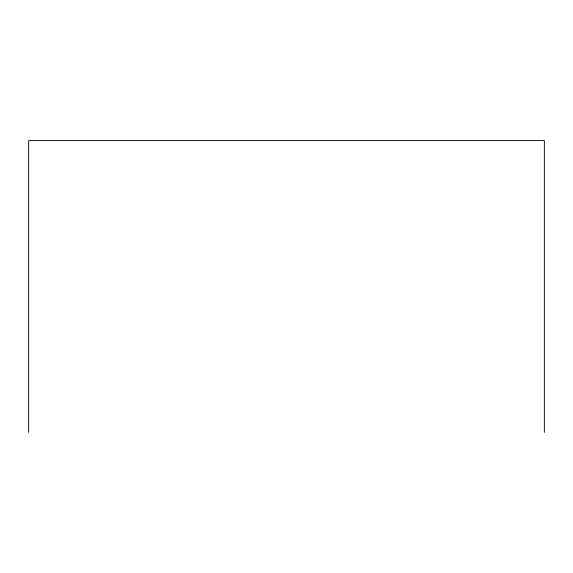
<?xml version="1.0" encoding="UTF-8"?>
<svg xmlns="http://www.w3.org/2000/svg" width="573" height="573" viewBox="0 0 573 573"><rect width="100%" height="100%" fill="white"/><g stroke="black" fill="none" stroke-linecap="round" stroke-linejoin="round"><path stroke-width="0.86" d="M544.35 432.4L544.35 140.6L28.65 140.6L28.65 432.4"/></g></svg>
